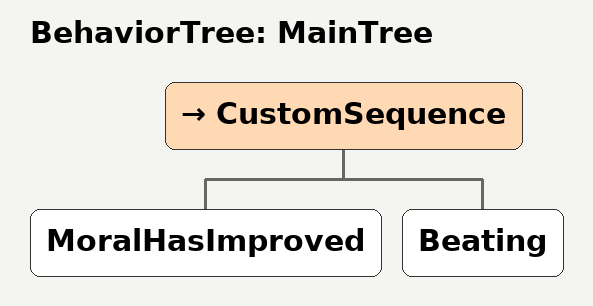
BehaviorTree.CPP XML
<root BTCPP_format="4" main_tree_to_execute="MainTree">
  <BehaviorTree ID="MainTree">
    <CustomSequence>
      <MoralHasImproved />
      <Beating />
    </CustomSequence>
  </BehaviorTree>
</root>
